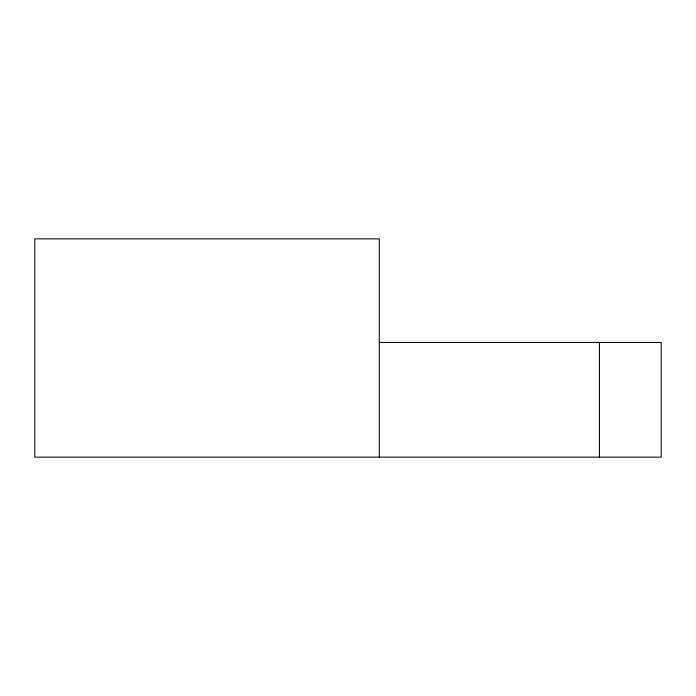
<?xml version="1.0" encoding="UTF-8"?>
<svg xmlns="http://www.w3.org/2000/svg" width="696" height="696" viewBox="0 0 696 696"><rect width="100%" height="100%" fill="white"/><g stroke="black" fill="none" stroke-linecap="round" stroke-linejoin="round"><path stroke-width="1.04" d="M379.259 342.441L661.2 342.441L661.2 457.133L34.8 457.133L34.8 238.867L379.259 238.867L379.259 457.133M599.439 342.441L599.439 457.133"/></g></svg>
